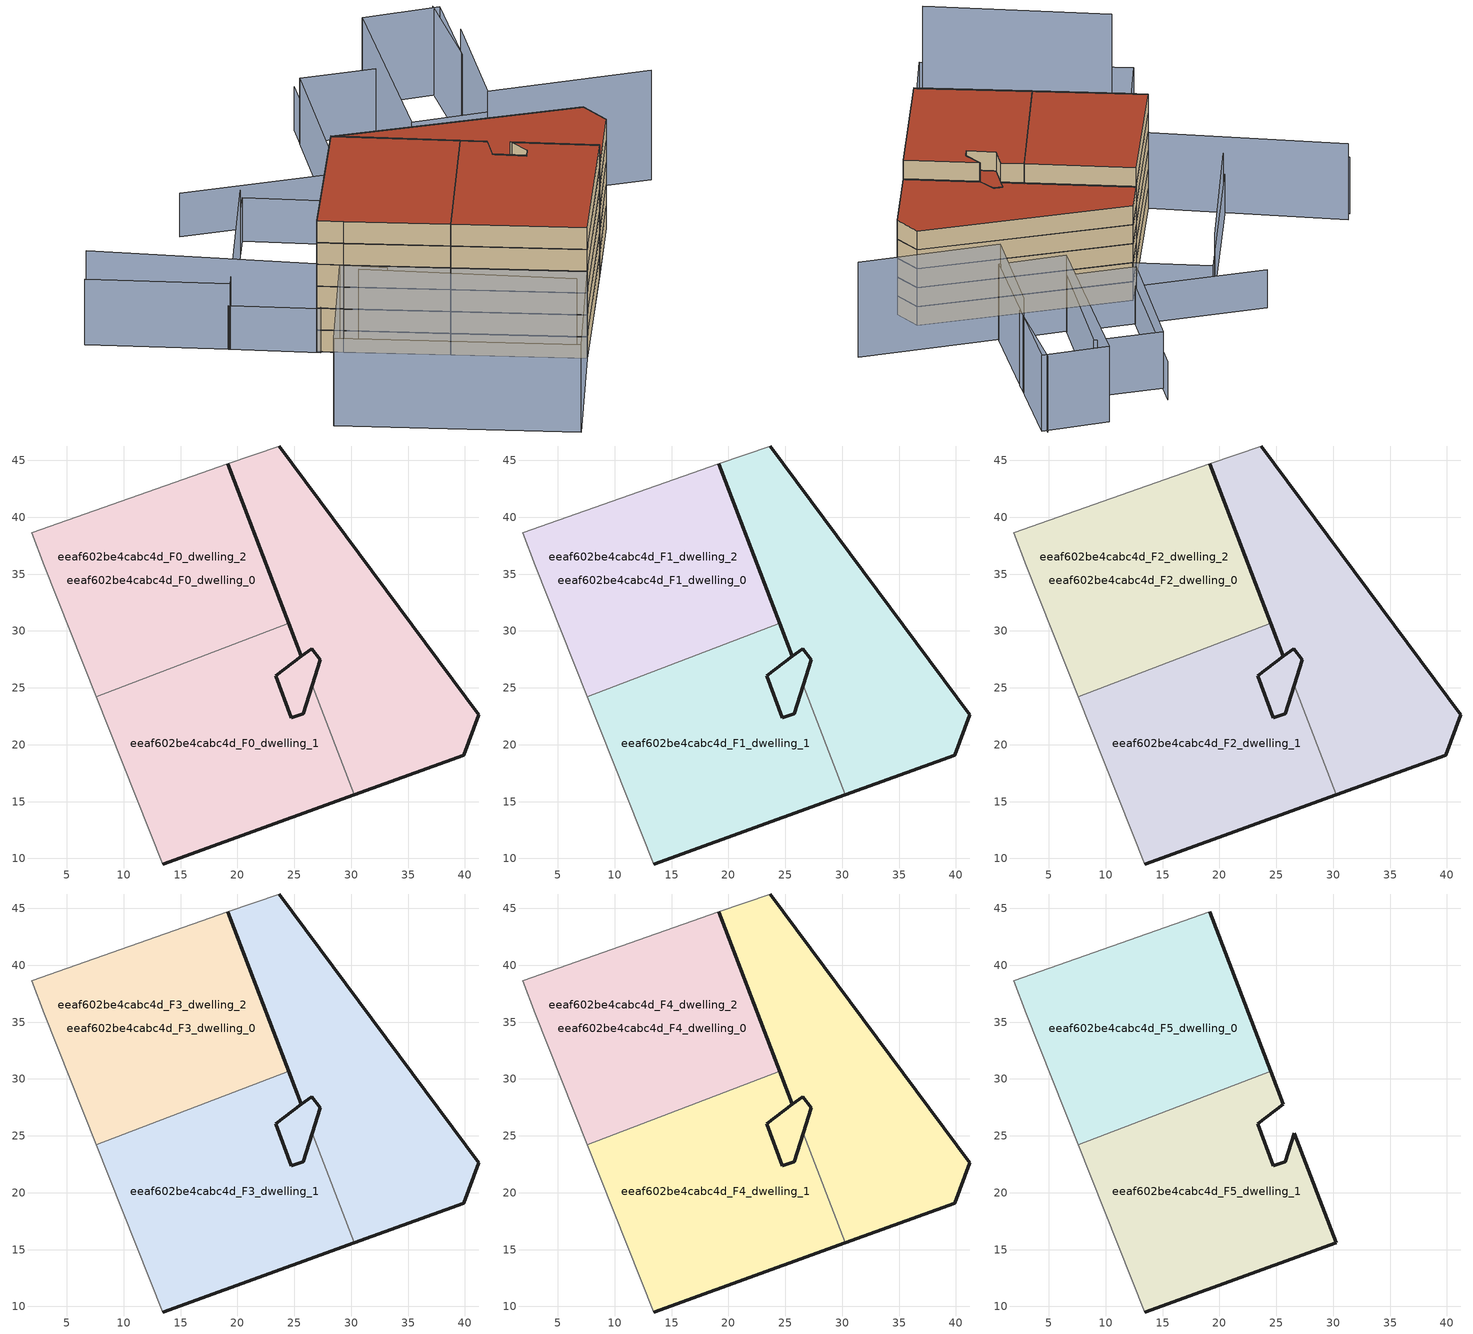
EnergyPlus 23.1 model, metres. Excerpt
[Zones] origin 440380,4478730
eeaf602be4cabc4d_F0_dwelling_0
 floor ground (EU_floor_Construction): 39.88,19.08 41.23,22.64 23.67,46.26 19.17,44.69 24.51,30.69 25.62,27.77 26.54,28.46 27.28,27.45 26.58,25.25 30.26,15.6 z0; 24.51,30.69 19.17,44.69 1.9,38.66 3.01,35.74 7.59,24.24 z0
 wall outside (EU_wall_Construction): 19.17,44.69 24.51,30.69 z0:3
 wall adiabatic (EU_wall_Construction): 7.59,24.24 3.01,35.74 1.9,38.66 19.17,44.69 z0:3
 wall to eeaf602be4cabc4d_F0_dwelling_1 (EU_wall_Construction): 24.51,30.69 7.59,24.24 z0:3
eeaf602be4cabc4d_F0_dwelling_1
 floor ground (EU_floor_Construction): 39.88,19.08 41.23,22.64 23.67,46.26 19.17,44.69 24.51,30.69 25.62,27.77 26.54,28.46 27.28,27.45 26.58,25.25 30.26,15.6 z0; 30.26,15.6 26.58,25.25 25.79,22.74 24.72,22.36 23.37,26.09 25.62,27.77 24.51,30.69 7.59,24.24 13.45,9.51 z0; 25.79,22.74 26.58,25.25 27.28,27.45 26.54,28.46 25.62,27.77 23.37,26.09 24.72,22.36 z0
 wall outside (EU_wall_Construction): 30.27,15.6 13.45,9.51 / 24.51,30.69 25.62,27.77 23.37,26.09 24.72,22.36 25.79,22.74 26.58,25.25 z0:3
 wall adiabatic (EU_wall_Construction): 13.45,9.51 7.59,24.24 z0:3
 wall to eeaf602be4cabc4d_F0_dwelling_2 (EU_wall_Construction): 26.58,25.25 30.26,15.6 z0:3
eeaf602be4cabc4d_F0_dwelling_2
 floor ground (EU_floor_Construction): 39.88,19.08 41.23,22.64 23.67,46.26 19.17,44.69 24.51,30.69 25.62,27.77 26.54,28.46 27.28,27.45 26.58,25.25 30.26,15.6 z0; 24.51,30.69 19.17,44.69 1.9,38.66 3.01,35.74 7.59,24.24 z0; 30.26,15.6 26.58,25.25 25.79,22.74 24.72,22.36 23.37,26.09 25.62,27.77 24.51,30.69 7.59,24.24 13.45,9.51 z0; 25.79,22.74 26.58,25.25 27.28,27.45 26.54,28.46 25.62,27.77 23.37,26.09 24.72,22.36 z0
 wall outside (EU_wall_Construction): 23.67,46.26 41.23,22.64 39.89,19.08 30.27,15.6 / 26.58,25.25 27.28,27.45 26.54,28.46 25.62,27.77 19.17,44.69 z0:3
 wall adiabatic (EU_wall_Construction): 19.17,44.69 23.67,46.26 z0:3
eeaf602be4cabc4d_F1_dwelling_0
 floor outside (EU_floor_Construction): 39.88,19.08 41.23,22.64 23.67,46.26 19.17,44.69 24.51,30.69 25.62,27.77 26.54,28.46 27.28,27.45 26.58,25.25 30.26,15.6 z3; 24.51,30.69 19.17,44.69 1.9,38.66 3.01,35.74 7.59,24.24 z3
 wall outside (EU_wall_Construction): 19.17,44.69 24.51,30.69 z3:6
 wall adiabatic (EU_wall_Construction): 7.59,24.24 3.01,35.74 1.9,38.66 19.17,44.69 z3:6
 wall to eeaf602be4cabc4d_F1_dwelling_1 (EU_wall_Construction): 24.51,30.69 7.59,24.24 z3:6
eeaf602be4cabc4d_F1_dwelling_1
 floor to eeaf602be4cabc4d_F0_dwelling_1 (EU_floor_Construction): 39.88,19.08 41.23,22.64 23.67,46.26 19.17,44.69 24.51,30.69 25.62,27.77 26.54,28.46 27.28,27.45 26.58,25.25 30.26,15.6 z3; 30.26,15.6 26.58,25.25 25.79,22.74 24.72,22.36 23.37,26.09 25.62,27.77 24.51,30.69 7.59,24.24 13.45,9.51 z3; 25.79,22.74 26.58,25.25 27.28,27.45 26.54,28.46 25.62,27.77 23.37,26.09 24.72,22.36 z3
 wall outside (EU_wall_Construction): 30.27,15.6 13.45,9.51 / 24.51,30.69 25.62,27.77 23.37,26.09 24.72,22.36 25.79,22.74 26.58,25.25 z3:6
 wall adiabatic (EU_wall_Construction): 13.45,9.51 7.59,24.24 z3:6
 wall to eeaf602be4cabc4d_F1_dwelling_2 (EU_wall_Construction): 26.58,25.25 30.26,15.6 z3:6
eeaf602be4cabc4d_F1_dwelling_2
 floor outside (EU_floor_Construction): 30.26,15.6 26.58,25.25 25.79,22.74 24.72,22.36 23.37,26.09 25.62,27.77 24.51,30.69 7.59,24.24 13.45,9.51 z3; 25.79,22.74 26.58,25.25 27.28,27.45 26.54,28.46 25.62,27.77 23.37,26.09 24.72,22.36 z3
 floor to eeaf602be4cabc4d_F0_dwelling_2 (EU_floor_Construction): 39.88,19.08 41.23,22.64 23.67,46.26 19.17,44.69 24.51,30.69 25.62,27.77 26.54,28.46 27.28,27.45 26.58,25.25 30.26,15.6 z3; 24.51,30.69 19.17,44.69 1.9,38.66 3.01,35.74 7.59,24.24 z3
 wall outside (EU_wall_Construction): 23.67,46.26 41.23,22.64 39.89,19.08 30.27,15.6 / 26.58,25.25 27.28,27.45 26.54,28.46 25.62,27.77 19.17,44.69 z3:6
 wall adiabatic (EU_wall_Construction): 19.17,44.69 23.67,46.26 z3:6
eeaf602be4cabc4d_F2_dwelling_0
 floor outside (EU_floor_Construction): 39.88,19.08 41.23,22.64 23.67,46.26 19.17,44.69 24.51,30.69 25.62,27.77 26.54,28.46 27.28,27.45 26.58,25.25 30.26,15.6 z6; 24.51,30.69 19.17,44.69 1.9,38.66 3.01,35.74 7.59,24.24 z6
 wall outside (EU_wall_Construction): 19.17,44.69 24.51,30.69 z6:9
 wall adiabatic (EU_wall_Construction): 7.59,24.24 3.01,35.74 1.9,38.66 19.17,44.69 z6:9
 wall to eeaf602be4cabc4d_F2_dwelling_1 (EU_wall_Construction): 24.51,30.69 7.59,24.24 z6:9
eeaf602be4cabc4d_F2_dwelling_1
 floor to eeaf602be4cabc4d_F1_dwelling_1 (EU_floor_Construction): 39.88,19.08 41.23,22.64 23.67,46.26 19.17,44.69 24.51,30.69 25.62,27.77 26.54,28.46 27.28,27.45 26.58,25.25 30.26,15.6 z6; 30.26,15.6 26.58,25.25 25.79,22.74 24.72,22.36 23.37,26.09 25.62,27.77 24.51,30.69 7.59,24.24 13.45,9.51 z6; 25.79,22.74 26.58,25.25 27.28,27.45 26.54,28.46 25.62,27.77 23.37,26.09 24.72,22.36 z6
 wall outside (EU_wall_Construction): 30.27,15.6 13.45,9.51 / 24.51,30.69 25.62,27.77 23.37,26.09 24.72,22.36 25.79,22.74 26.58,25.25 z6:9
 wall adiabatic (EU_wall_Construction): 13.45,9.51 7.59,24.24 z6:9
 wall to eeaf602be4cabc4d_F2_dwelling_2 (EU_wall_Construction): 26.58,25.25 30.26,15.6 z6:9
eeaf602be4cabc4d_F2_dwelling_2
 floor outside (EU_floor_Construction): 30.26,15.6 26.58,25.25 25.79,22.74 24.72,22.36 23.37,26.09 25.62,27.77 24.51,30.69 7.59,24.24 13.45,9.51 z6; 25.79,22.74 26.58,25.25 27.28,27.45 26.54,28.46 25.62,27.77 23.37,26.09 24.72,22.36 z6
 floor to eeaf602be4cabc4d_F1_dwelling_2 (EU_floor_Construction): 39.88,19.08 41.23,22.64 23.67,46.26 19.17,44.69 24.51,30.69 25.62,27.77 26.54,28.46 27.28,27.45 26.58,25.25 30.26,15.6 z6; 24.51,30.69 19.17,44.69 1.9,38.66 3.01,35.74 7.59,24.24 z6
 wall outside (EU_wall_Construction): 23.67,46.26 41.23,22.64 39.89,19.08 30.27,15.6 / 26.58,25.25 27.28,27.45 26.54,28.46 25.62,27.77 19.17,44.69 z6:9
 wall adiabatic (EU_wall_Construction): 19.17,44.69 23.67,46.26 z6:9
eeaf602be4cabc4d_F3_dwelling_0
 floor outside (EU_floor_Construction): 39.88,19.08 41.23,22.64 23.67,46.26 19.17,44.69 24.51,30.69 25.62,27.77 26.54,28.46 27.28,27.45 26.58,25.25 30.26,15.6 z9; 24.51,30.69 19.17,44.69 1.9,38.66 3.01,35.74 7.59,24.24 z9
 wall outside (EU_wall_Construction): 19.17,44.69 24.51,30.69 z9:12
 wall adiabatic (EU_wall_Construction): 7.59,24.24 3.01,35.74 1.9,38.66 19.17,44.69 z9:12
 wall to eeaf602be4cabc4d_F3_dwelling_1 (EU_wall_Construction): 24.51,30.69 7.59,24.24 z9:12
eeaf602be4cabc4d_F3_dwelling_1
 floor to eeaf602be4cabc4d_F2_dwelling_1 (EU_floor_Construction): 39.88,19.08 41.23,22.64 23.67,46.26 19.17,44.69 24.51,30.69 25.62,27.77 26.54,28.46 27.28,27.45 26.58,25.25 30.26,15.6 z9; 30.26,15.6 26.58,25.25 25.79,22.74 24.72,22.36 23.37,26.09 25.62,27.77 24.51,30.69 7.59,24.24 13.45,9.51 z9; 25.79,22.74 26.58,25.25 27.28,27.45 26.54,28.46 25.62,27.77 23.37,26.09 24.72,22.36 z9
 wall outside (EU_wall_Construction): 30.27,15.6 13.45,9.51 / 24.51,30.69 25.62,27.77 23.37,26.09 24.72,22.36 25.79,22.74 26.58,25.25 z9:12
 wall adiabatic (EU_wall_Construction): 13.45,9.51 7.59,24.24 z9:12
 wall to eeaf602be4cabc4d_F3_dwelling_2 (EU_wall_Construction): 26.58,25.25 30.26,15.6 z9:12
eeaf602be4cabc4d_F3_dwelling_2
 floor outside (EU_floor_Construction): 30.26,15.6 26.58,25.25 25.79,22.74 24.72,22.36 23.37,26.09 25.62,27.77 24.51,30.69 7.59,24.24 13.45,9.51 z9; 25.79,22.74 26.58,25.25 27.28,27.45 26.54,28.46 25.62,27.77 23.37,26.09 24.72,22.36 z9
 floor to eeaf602be4cabc4d_F2_dwelling_2 (EU_floor_Construction): 39.88,19.08 41.23,22.64 23.67,46.26 19.17,44.69 24.51,30.69 25.62,27.77 26.54,28.46 27.28,27.45 26.58,25.25 30.26,15.6 z9; 24.51,30.69 19.17,44.69 1.9,38.66 3.01,35.74 7.59,24.24 z9
 wall outside (EU_wall_Construction): 23.67,46.26 41.23,22.64 39.89,19.08 30.27,15.6 / 26.58,25.25 27.28,27.45 26.54,28.46 25.62,27.77 19.17,44.69 z9:12
 wall adiabatic (EU_wall_Construction): 19.17,44.69 23.67,46.26 z9:12
eeaf602be4cabc4d_F4_dwelling_0
 floor outside (EU_floor_Construction): 39.88,19.08 41.23,22.64 23.67,46.26 19.17,44.69 24.51,30.69 25.62,27.77 26.54,28.46 27.28,27.45 26.58,25.25 30.26,15.6 z12; 24.51,30.69 19.17,44.69 1.9,38.66 3.01,35.74 7.59,24.24 z12
 wall outside (EU_wall_Construction): 19.17,44.69 24.51,30.69 z12:15
 wall adiabatic (EU_wall_Construction): 7.59,24.24 3.01,35.74 1.9,38.66 19.17,44.69 z12:15
 wall to eeaf602be4cabc4d_F4_dwelling_1 (EU_wall_Construction): 24.51,30.69 7.59,24.24 z12:15
 roof outside (EU_floor_Construction): 23.67,46.26 41.23,22.64 39.88,19.08 30.26,15.6 26.58,25.25 27.28,27.45 26.54,28.46 25.62,27.77 24.51,30.69 19.17,44.69 z15
eeaf602be4cabc4d_F4_dwelling_1
 floor to eeaf602be4cabc4d_F3_dwelling_1 (EU_floor_Construction): 39.88,19.08 41.23,22.64 23.67,46.26 19.17,44.69 24.51,30.69 25.62,27.77 26.54,28.46 27.28,27.45 26.58,25.25 30.26,15.6 z12; 30.26,15.6 26.58,25.25 25.79,22.74 24.72,22.36 23.37,26.09 25.62,27.77 24.51,30.69 7.59,24.24 13.45,9.51 z12; 25.79,22.74 26.58,25.25 27.28,27.45 26.54,28.46 25.62,27.77 23.37,26.09 24.72,22.36 z12
 wall outside (EU_wall_Construction): 30.27,15.6 13.45,9.51 / 24.51,30.69 25.62,27.77 23.37,26.09 24.72,22.36 25.79,22.74 26.58,25.25 z12:15
 wall adiabatic (EU_wall_Construction): 13.45,9.51 7.59,24.24 z12:15
 wall to eeaf602be4cabc4d_F4_dwelling_2 (EU_wall_Construction): 26.58,25.25 30.26,15.6 z12:15
 roof outside (EU_floor_Construction): 23.67,46.26 41.23,22.64 39.88,19.08 30.26,15.6 26.58,25.25 27.28,27.45 26.54,28.46 25.62,27.77 24.51,30.69 19.17,44.69 z15; 26.54,28.46 27.28,27.45 26.58,25.25 25.79,22.74 24.72,22.36 23.37,26.09 25.62,27.77 z15
eeaf602be4cabc4d_F4_dwelling_2
 floor outside (EU_floor_Construction): 30.26,15.6 26.58,25.25 25.79,22.74 24.72,22.36 23.37,26.09 25.62,27.77 24.51,30.69 7.59,24.24 13.45,9.51 z12; 25.79,22.74 26.58,25.25 27.28,27.45 26.54,28.46 25.62,27.77 23.37,26.09 24.72,22.36 z12
 floor to eeaf602be4cabc4d_F3_dwelling_2 (EU_floor_Construction): 39.88,19.08 41.23,22.64 23.67,46.26 19.17,44.69 24.51,30.69 25.62,27.77 26.54,28.46 27.28,27.45 26.58,25.25 30.26,15.6 z12; 24.51,30.69 19.17,44.69 1.9,38.66 3.01,35.74 7.59,24.24 z12
 wall outside (EU_wall_Construction): 23.67,46.26 41.23,22.64 39.89,19.08 30.27,15.6 / 26.58,25.25 27.28,27.45 26.54,28.46 25.62,27.77 19.17,44.69 z12:15
 wall adiabatic (EU_wall_Construction): 19.17,44.69 23.67,46.26 z12:15
 roof outside (EU_roof_Construction): 19.17,44.69 24.51,30.69 7.59,24.24 3.01,35.74 1.9,38.66 z15; 23.67,46.26 41.23,22.64 39.88,19.08 30.26,15.6 26.58,25.25 27.28,27.45 26.54,28.46 25.62,27.77 24.51,30.69 19.17,44.69 z15; 25.62,27.77 23.37,26.09 24.72,22.36 25.79,22.74 26.58,25.25 30.26,15.6 13.45,9.51 7.59,24.24 24.51,30.69 z15; 26.54,28.46 27.28,27.45 26.58,25.25 25.79,22.74 24.72,22.36 23.37,26.09 25.62,27.77 z15
eeaf602be4cabc4d_F5_dwelling_0
 floor to eeaf602be4cabc4d_F4_dwelling_0 (EU_floor_Construction): 24.51,30.69 19.17,44.69 1.9,38.66 3.01,35.74 7.59,24.24 z15
 wall outside (EU_wall_Construction): 19.17,44.69 24.51,30.69 z15:18
 wall adiabatic (EU_wall_Construction): 7.59,24.24 3.01,35.74 1.9,38.66 19.17,44.69 z15:18
 wall to eeaf602be4cabc4d_F5_dwelling_1 (EU_wall_Construction): 24.51,30.69 7.59,24.24 z15:18
 roof outside (EU_roof_Construction): 19.17,44.69 24.51,30.69 7.59,24.24 3.01,35.74 1.9,38.66 z18
eeaf602be4cabc4d_F5_dwelling_1
 floor to eeaf602be4cabc4d_F4_dwelling_1 (EU_floor_Construction): 30.26,15.6 26.58,25.25 25.79,22.74 24.72,22.36 23.37,26.09 25.62,27.77 24.51,30.69 7.59,24.24 13.45,9.51 z15
 wall outside (EU_wall_Construction): 24.51,30.69 25.62,27.77 23.37,26.09 24.72,22.36 25.79,22.74 26.58,25.25 30.27,15.6 13.45,9.51 z15:18
 wall adiabatic (EU_wall_Construction): 13.45,9.51 7.59,24.24 z15:18
 roof outside (EU_roof_Construction): 25.62,27.77 23.37,26.09 24.72,22.36 25.79,22.74 26.58,25.25 30.27,15.6 13.45,9.51 7.59,24.24 24.51,30.69 z18
shading: -9.86,27.98 -1.26,4.18 z0:21; -6.42,64.19 4.61,30.91 / 49.14,41.19 57.98,49.36 / 2.85,36.15 13.45,9.51 / 13.45,9.51 -1.15,3.7 / -1.15,3.7 -11.75,30.34 / -11.75,30.34 2.85,36.15 / 34.21,41.26 52.32,55.76 / 52.32,55.76 58.12,48.52 / 58.12,48.52 40.01,34.01 / 40.01,34.01 34.21,41.26 z0:12; 51.53,18.66 39.68,34.06 / 39.68,34.06 50.53,42.41 z0:15; 44.12,60.64 28.83,48.96 / 28.83,48.96 17.87,63.31 / -1.81,48.22 19.93,56.31 / 19.93,56.31 23.67,46.26 / 23.67,46.26 1.93,38.18 / 1.93,38.18 -1.81,48.22 z0:6; 17.03,55.23 -1.72,48 / -1.72,48 -7.79,63.75 / 28.73,49.03 41.82,58.91 / 41.82,58.91 47.54,51.33 / 47.54,51.33 34.46,41.45 / 34.46,41.45 28.73,49.03 z0:9
[Building]
EU S2 Campaign: North Axis=0; Terrain=City; Solar Distribution=FullExterior
[Site:Location]
Madrid: Latitude=40.5; Longitude=-3.5; Time Zone=1; Elevation=609
[SizingPeriod:WeatherFileDays]
AnnualSizingPeriod: Begin Month=1; Begin Day of Month=1; End Month=12; End Day of Month=31; Day of Week for Start Day=Monday; Use Weather File Daylight Saving Period=No; Use Weather File Rain and Snow Indicators=No
[MATERIAL]
EU_InternalMass_Material: Roughness=MediumRough; Thickness=0.1; Conductivity=1; Density=1800; Specific Heat=900; Thermal Absorptance=0.9; Solar Absorptance=0.7; Visible Absorptance=0.7
[MATERIAL:NOMASS] Roughness=MediumRough; Thermal Absorptance=0.9; Solar Absorptance=0.7; Visible Absorptance=0.7
Name | Thermal Resistance
EU_wall_NoMass | 0.459673
EU_roof_NoMass | 0.495815
EU_floor_NoMass | 0.788942
[CONSTRUCTION]
EU_wall_Construction: EU_wall_NoMass
EU_roof_Construction: EU_roof_NoMass
EU_floor_Construction: EU_floor_NoMass
EU_InternalMass_Construction: EU_InternalMass_Material
[ZONE] Type=1; Multiplier=1; Ceiling Height=autocalculate; Floor Area=autocalculate; Part of Total Floor Area=Yes
Name | Volume
eeaf602be4cabc4d_F0_dwelling_0; eeaf602be4cabc4d_F1_dwelling_0; eeaf602be4cabc4d_F2_dwelling_0; eeaf602be4cabc4d_F3_dwelling_0; eeaf602be4cabc4d_F4_dwelling_0 | 1665.55
eeaf602be4cabc4d_F5_dwelling_0 | 832.804
eeaf602be4cabc4d_F0_dwelling_1; eeaf602be4cabc4d_F1_dwelling_1; eeaf602be4cabc4d_F2_dwelling_1; eeaf602be4cabc4d_F3_dwelling_1; eeaf602be4cabc4d_F4_dwelling_1 | 1704.32
eeaf602be4cabc4d_F5_dwelling_1 | 832.774
eeaf602be4cabc4d_F0_dwelling_2; eeaf602be4cabc4d_F1_dwelling_2; eeaf602be4cabc4d_F2_dwelling_2; eeaf602be4cabc4d_F3_dwelling_2; eeaf602be4cabc4d_F4_dwelling_2 | 2537.11
[INTERNALMASS] Construction=EU_InternalMass_Construction
Name | Zone or ZoneList | Surface Area
eeaf602be4cabc4d_F0_dwelling_0_EU_InternalMass | eeaf602be4cabc4d_F0_dwelling_0 | 277.6
eeaf602be4cabc4d_F0_dwelling_1_EU_InternalMass | eeaf602be4cabc4d_F0_dwelling_1 | 277.593
eeaf602be4cabc4d_F0_dwelling_2_EU_InternalMass | eeaf602be4cabc4d_F0_dwelling_2 | 277.587
eeaf602be4cabc4d_F1_dwelling_0_EU_InternalMass | eeaf602be4cabc4d_F1_dwelling_0 | 277.6
eeaf602be4cabc4d_F1_dwelling_1_EU_InternalMass | eeaf602be4cabc4d_F1_dwelling_1 | 277.593
eeaf602be4cabc4d_F1_dwelling_2_EU_InternalMass | eeaf602be4cabc4d_F1_dwelling_2 | 277.587
eeaf602be4cabc4d_F2_dwelling_0_EU_InternalMass | eeaf602be4cabc4d_F2_dwelling_0 | 277.6
eeaf602be4cabc4d_F2_dwelling_1_EU_InternalMass | eeaf602be4cabc4d_F2_dwelling_1 | 277.593
eeaf602be4cabc4d_F2_dwelling_2_EU_InternalMass | eeaf602be4cabc4d_F2_dwelling_2 | 277.587
eeaf602be4cabc4d_F3_dwelling_0_EU_InternalMass | eeaf602be4cabc4d_F3_dwelling_0 | 277.6
eeaf602be4cabc4d_F3_dwelling_1_EU_InternalMass | eeaf602be4cabc4d_F3_dwelling_1 | 277.593
eeaf602be4cabc4d_F3_dwelling_2_EU_InternalMass | eeaf602be4cabc4d_F3_dwelling_2 | 277.587
eeaf602be4cabc4d_F4_dwelling_0_EU_InternalMass | eeaf602be4cabc4d_F4_dwelling_0 | 277.6
eeaf602be4cabc4d_F4_dwelling_1_EU_InternalMass | eeaf602be4cabc4d_F4_dwelling_1 | 277.593
eeaf602be4cabc4d_F4_dwelling_2_EU_InternalMass | eeaf602be4cabc4d_F4_dwelling_2 | 277.587
eeaf602be4cabc4d_F5_dwelling_0_EU_InternalMass | eeaf602be4cabc4d_F5_dwelling_0 | 416.385
eeaf602be4cabc4d_F5_dwelling_1_EU_InternalMass | eeaf602be4cabc4d_F5_dwelling_1 | 416.374
[OTHEREQUIPMENT] Fuel Type=Electricity; Design Level Calculation Method=Watts/Area; Power per Zone Floor Area=1; Fraction Latent=0; Fraction Radiant=0; Fraction Lost=0; Carbon Dioxide Generation Rate=0; EndUse Subcategory=EU_Step8_InternalGains
Name | Zone or ZoneList or Space or SpaceList | Schedule
EU_Step8_InternalGain_eeaf602be4cabc4d_F0_dwelling_0_f000 | eeaf602be4cabc4d_F0_dwelling_0 | EU_Step8_GainSchedule_eeaf602be4cabc4d_F0_dwelling_0_f000
EU_Step8_InternalGain_eeaf602be4cabc4d_F0_dwelling_1_f000 | eeaf602be4cabc4d_F0_dwelling_1 | EU_Step8_GainSchedule_eeaf602be4cabc4d_F0_dwelling_1_f000
EU_Step8_InternalGain_eeaf602be4cabc4d_F0_dwelling_2_f000 | eeaf602be4cabc4d_F0_dwelling_2 | EU_Step8_GainSchedule_eeaf602be4cabc4d_F0_dwelling_2_f000
EU_Step8_InternalGain_eeaf602be4cabc4d_F1_dwelling_0_f000 | eeaf602be4cabc4d_F1_dwelling_0 | EU_Step8_GainSchedule_eeaf602be4cabc4d_F1_dwelling_0_f000
EU_Step8_InternalGain_eeaf602be4cabc4d_F1_dwelling_1_f000 | eeaf602be4cabc4d_F1_dwelling_1 | EU_Step8_GainSchedule_eeaf602be4cabc4d_F1_dwelling_1_f000
EU_Step8_InternalGain_eeaf602be4cabc4d_F1_dwelling_2_f000 | eeaf602be4cabc4d_F1_dwelling_2 | EU_Step8_GainSchedule_eeaf602be4cabc4d_F1_dwelling_2_f000
EU_Step8_InternalGain_eeaf602be4cabc4d_F2_dwelling_0_f000 | eeaf602be4cabc4d_F2_dwelling_0 | EU_Step8_GainSchedule_eeaf602be4cabc4d_F2_dwelling_0_f000
EU_Step8_InternalGain_eeaf602be4cabc4d_F2_dwelling_1_f000 | eeaf602be4cabc4d_F2_dwelling_1 | EU_Step8_GainSchedule_eeaf602be4cabc4d_F2_dwelling_1_f000
EU_Step8_InternalGain_eeaf602be4cabc4d_F2_dwelling_2_f000 | eeaf602be4cabc4d_F2_dwelling_2 | EU_Step8_GainSchedule_eeaf602be4cabc4d_F2_dwelling_2_f000
EU_Step8_InternalGain_eeaf602be4cabc4d_F3_dwelling_0_f000 | eeaf602be4cabc4d_F3_dwelling_0 | EU_Step8_GainSchedule_eeaf602be4cabc4d_F3_dwelling_0_f000
EU_Step8_InternalGain_eeaf602be4cabc4d_F3_dwelling_1_f000 | eeaf602be4cabc4d_F3_dwelling_1 | EU_Step8_GainSchedule_eeaf602be4cabc4d_F3_dwelling_1_f000
EU_Step8_InternalGain_eeaf602be4cabc4d_F3_dwelling_2_f000 | eeaf602be4cabc4d_F3_dwelling_2 | EU_Step8_GainSchedule_eeaf602be4cabc4d_F3_dwelling_2_f000
EU_Step8_InternalGain_eeaf602be4cabc4d_F4_dwelling_0_f000 | eeaf602be4cabc4d_F4_dwelling_0 | EU_Step8_GainSchedule_eeaf602be4cabc4d_F4_dwelling_0_f000
EU_Step8_InternalGain_eeaf602be4cabc4d_F4_dwelling_1_f000 | eeaf602be4cabc4d_F4_dwelling_1 | EU_Step8_GainSchedule_eeaf602be4cabc4d_F4_dwelling_1_f000
EU_Step8_InternalGain_eeaf602be4cabc4d_F4_dwelling_2_f000 | eeaf602be4cabc4d_F4_dwelling_2 | EU_Step8_GainSchedule_eeaf602be4cabc4d_F4_dwelling_2_f000
EU_Step8_InternalGain_eeaf602be4cabc4d_F5_dwelling_0_f000 | eeaf602be4cabc4d_F5_dwelling_0 | EU_Step8_GainSchedule_eeaf602be4cabc4d_F5_dwelling_0_f000
EU_Step8_InternalGain_eeaf602be4cabc4d_F5_dwelling_1_f000 | eeaf602be4cabc4d_F5_dwelling_1 | EU_Step8_GainSchedule_eeaf602be4cabc4d_F5_dwelling_1_f000
[ZONEVENTILATION:DESIGNFLOWRATE] Schedule=EU_AlwaysOn; Design Flow Rate Calculation Method=AirChanges/Hour; Air Changes per Hour=0.719161; Ventilation Type=Natural; Fan Pressure Rise=0; Fan Total Efficiency=1; Constant Term Coefficient=1; Temperature Term Coefficient=0; Velocity Term Coefficient=0; Velocity Squared Term Coefficient=0; Minimum Indoor Temperature=-100; Maximum Indoor Temperature=100; Delta Temperature=-100; Minimum Outdoor Temperature=-100; Maximum Outdoor Temperature=100; Maximum Wind Speed=40
Name | Zone or ZoneList or Space or SpaceList
EU_ConstantAir_eeaf602be4cabc4d_F0_dwelling_0 | eeaf602be4cabc4d_F0_dwelling_0
EU_ConstantAir_eeaf602be4cabc4d_F0_dwelling_1 | eeaf602be4cabc4d_F0_dwelling_1
EU_ConstantAir_eeaf602be4cabc4d_F0_dwelling_2 | eeaf602be4cabc4d_F0_dwelling_2
EU_ConstantAir_eeaf602be4cabc4d_F1_dwelling_0 | eeaf602be4cabc4d_F1_dwelling_0
EU_ConstantAir_eeaf602be4cabc4d_F1_dwelling_1 | eeaf602be4cabc4d_F1_dwelling_1
EU_ConstantAir_eeaf602be4cabc4d_F1_dwelling_2 | eeaf602be4cabc4d_F1_dwelling_2
EU_ConstantAir_eeaf602be4cabc4d_F2_dwelling_0 | eeaf602be4cabc4d_F2_dwelling_0
EU_ConstantAir_eeaf602be4cabc4d_F2_dwelling_1 | eeaf602be4cabc4d_F2_dwelling_1
EU_ConstantAir_eeaf602be4cabc4d_F2_dwelling_2 | eeaf602be4cabc4d_F2_dwelling_2
EU_ConstantAir_eeaf602be4cabc4d_F3_dwelling_0 | eeaf602be4cabc4d_F3_dwelling_0
EU_ConstantAir_eeaf602be4cabc4d_F3_dwelling_1 | eeaf602be4cabc4d_F3_dwelling_1
EU_ConstantAir_eeaf602be4cabc4d_F3_dwelling_2 | eeaf602be4cabc4d_F3_dwelling_2
EU_ConstantAir_eeaf602be4cabc4d_F4_dwelling_0 | eeaf602be4cabc4d_F4_dwelling_0
EU_ConstantAir_eeaf602be4cabc4d_F4_dwelling_1 | eeaf602be4cabc4d_F4_dwelling_1
EU_ConstantAir_eeaf602be4cabc4d_F4_dwelling_2 | eeaf602be4cabc4d_F4_dwelling_2
EU_ConstantAir_eeaf602be4cabc4d_F5_dwelling_0 | eeaf602be4cabc4d_F5_dwelling_0
EU_ConstantAir_eeaf602be4cabc4d_F5_dwelling_1 | eeaf602be4cabc4d_F5_dwelling_1
[HVACTEMPLATE:THERMOSTAT] Constant Heating Setpoint=20; Constant Cooling Setpoint=50
EU_HeatOnly_eeaf602be4cabc4d_F0_dwelling_0; EU_HeatOnly_eeaf602be4cabc4d_F0_dwelling_1; EU_HeatOnly_eeaf602be4cabc4d_F0_dwelling_2; EU_HeatOnly_eeaf602be4cabc4d_F1_dwelling_0; EU_HeatOnly_eeaf602be4cabc4d_F1_dwelling_1; EU_HeatOnly_eeaf602be4cabc4d_F1_dwelling_2; EU_HeatOnly_eeaf602be4cabc4d_F2_dwelling_0; EU_HeatOnly_eeaf602be4cabc4d_F2_dwelling_1; EU_HeatOnly_eeaf602be4cabc4d_F2_dwelling_2; EU_HeatOnly_eeaf602be4cabc4d_F3_dwelling_0; EU_HeatOnly_eeaf602be4cabc4d_F3_dwelling_1; EU_HeatOnly_eeaf602be4cabc4d_F3_dwelling_2; EU_HeatOnly_eeaf602be4cabc4d_F4_dwelling_0; EU_HeatOnly_eeaf602be4cabc4d_F4_dwelling_1; EU_HeatOnly_eeaf602be4cabc4d_F4_dwelling_2; EU_HeatOnly_eeaf602be4cabc4d_F5_dwelling_0; EU_HeatOnly_eeaf602be4cabc4d_F5_dwelling_1
[HVACTEMPLATE:ZONE:IDEALLOADSAIRSYSTEM] System Availability Schedule=EU_AlwaysOn; Maximum Heating Supply Air Temperature=50; Minimum Cooling Supply Air Temperature=13; Maximum Heating Supply Air Humidity Ratio=0.0156; Minimum Cooling Supply Air Humidity Ratio=0.0077; Heating Limit=NoLimit; Cooling Limit=NoLimit; Heating Availability Schedule=EU_AlwaysOn; Cooling Availability Schedule=EU_CoolingOff; Dehumidification Control Type=ConstantSensibleHeatRatio; Cooling Sensible Heat Ratio=0.7; Dehumidification Setpoint=60; Humidification Control Type=None; Humidification Setpoint=30; Outdoor Air Method=None; Outdoor Air Flow Rate per Person=0.00944; Outdoor Air Flow Rate per Zone Floor Area=0; Outdoor Air Flow Rate per Zone=0; Demand Controlled Ventilation Type=None; Outdoor Air Economizer Type=NoEconomizer; Heat Recovery Type=None; Sensible Heat Recovery Effectiveness=0.7; Latent Heat Recovery Effectiveness=0.65
Name | Template Thermostat
eeaf602be4cabc4d_F0_dwelling_0 | EU_HeatOnly_eeaf602be4cabc4d_F0_dwelling_0
eeaf602be4cabc4d_F0_dwelling_1 | EU_HeatOnly_eeaf602be4cabc4d_F0_dwelling_1
eeaf602be4cabc4d_F0_dwelling_2 | EU_HeatOnly_eeaf602be4cabc4d_F0_dwelling_2
eeaf602be4cabc4d_F1_dwelling_0 | EU_HeatOnly_eeaf602be4cabc4d_F1_dwelling_0
eeaf602be4cabc4d_F1_dwelling_1 | EU_HeatOnly_eeaf602be4cabc4d_F1_dwelling_1
eeaf602be4cabc4d_F1_dwelling_2 | EU_HeatOnly_eeaf602be4cabc4d_F1_dwelling_2
eeaf602be4cabc4d_F2_dwelling_0 | EU_HeatOnly_eeaf602be4cabc4d_F2_dwelling_0
eeaf602be4cabc4d_F2_dwelling_1 | EU_HeatOnly_eeaf602be4cabc4d_F2_dwelling_1
eeaf602be4cabc4d_F2_dwelling_2 | EU_HeatOnly_eeaf602be4cabc4d_F2_dwelling_2
eeaf602be4cabc4d_F3_dwelling_0 | EU_HeatOnly_eeaf602be4cabc4d_F3_dwelling_0
eeaf602be4cabc4d_F3_dwelling_1 | EU_HeatOnly_eeaf602be4cabc4d_F3_dwelling_1
eeaf602be4cabc4d_F3_dwelling_2 | EU_HeatOnly_eeaf602be4cabc4d_F3_dwelling_2
eeaf602be4cabc4d_F4_dwelling_0 | EU_HeatOnly_eeaf602be4cabc4d_F4_dwelling_0
eeaf602be4cabc4d_F4_dwelling_1 | EU_HeatOnly_eeaf602be4cabc4d_F4_dwelling_1
eeaf602be4cabc4d_F4_dwelling_2 | EU_HeatOnly_eeaf602be4cabc4d_F4_dwelling_2
eeaf602be4cabc4d_F5_dwelling_0 | EU_HeatOnly_eeaf602be4cabc4d_F5_dwelling_0
eeaf602be4cabc4d_F5_dwelling_1 | EU_HeatOnly_eeaf602be4cabc4d_F5_dwelling_1
[SIZING:ZONE] Zone Cooling Design Supply Air Temperature Input Method=SupplyAirTemperature; Zone Cooling Design Supply Air Temperature=13; Zone Heating Design Supply Air Temperature Input Method=SupplyAirTemperature; Zone Heating Design Supply Air Temperature=50; Zone Cooling Design Supply Air Humidity Ratio=0.008; Zone Heating Design Supply Air Humidity Ratio=0.008; Cooling Design Air Flow Method=DesignDay; Cooling Design Air Flow Rate=0; Cooling Minimum Air Flow per Zone Floor Area=0.000762; Cooling Minimum Air Flow=0; Cooling Minimum Air Flow Fraction=0.2; Heating Design Air Flow Method=DesignDay; Heating Design Air Flow Rate=0; Heating Maximum Air Flow per Zone Floor Area=0.002032; Heating Maximum Air Flow=0.141576; Heating Maximum Air Flow Fraction=0.3; Account for Dedicated Outdoor Air System=No; Dedicated Outdoor Air System Control Strategy=NeutralSupplyAir; Dedicated Outdoor Air Low Setpoint Temperature for Design=autosize; Dedicated Outdoor Air High Setpoint Temperature for Design=autosize; Zone Load Sizing Method=Sensible Load Only No Latent Load; Zone Latent Cooling Design Supply Air Humidity Ratio Input Method=HumidityRatioDifference; Zone Cooling Design Supply Air Humidity Ratio Difference=0.005; Zone Latent Heating Design Supply Air Humidity Ratio Input Method=HumidityRatioDifference; Zone Humidification Design Supply Air Humidity Ratio Difference=0.005
eeaf602be4cabc4d_F0_dwelling_0; eeaf602be4cabc4d_F0_dwelling_1; eeaf602be4cabc4d_F0_dwelling_2; eeaf602be4cabc4d_F1_dwelling_0; eeaf602be4cabc4d_F1_dwelling_1; eeaf602be4cabc4d_F1_dwelling_2; eeaf602be4cabc4d_F2_dwelling_0; eeaf602be4cabc4d_F2_dwelling_1; eeaf602be4cabc4d_F2_dwelling_2; eeaf602be4cabc4d_F3_dwelling_0; eeaf602be4cabc4d_F3_dwelling_1; eeaf602be4cabc4d_F3_dwelling_2; eeaf602be4cabc4d_F4_dwelling_0; eeaf602be4cabc4d_F4_dwelling_1; eeaf602be4cabc4d_F4_dwelling_2; eeaf602be4cabc4d_F5_dwelling_0; eeaf602be4cabc4d_F5_dwelling_1
[SCHEDULE:CONSTANT]
Name | Hourly Value
EU_AlwaysOn | 1
EU_CoolingOff | 0
[SCHEDULE:FILE] Column Number=1; Rows to Skip at Top=0; Number of Hours of Data=8760; Column Separator=Comma; Interpolate to Timestep=No; Minutes per Item=60; Adjust Schedule for Daylight Savings=Yes
Name | File
EU_Step8_GainSchedule_eeaf602be4cabc4d_F0_dwelling_0_f000 | ../../schedules/eeaf602be4cabc4d/eeaf602be4cabc4d_F0_dwelling_0_f000_gain.csv
EU_Step8_GainSchedule_eeaf602be4cabc4d_F0_dwelling_1_f000 | ../../schedules/eeaf602be4cabc4d/eeaf602be4cabc4d_F0_dwelling_1_f000_gain.csv
EU_Step8_GainSchedule_eeaf602be4cabc4d_F0_dwelling_2_f000 | ../../schedules/eeaf602be4cabc4d/eeaf602be4cabc4d_F0_dwelling_2_f000_gain.csv
EU_Step8_GainSchedule_eeaf602be4cabc4d_F1_dwelling_0_f000 | ../../schedules/eeaf602be4cabc4d/eeaf602be4cabc4d_F1_dwelling_0_f000_gain.csv
EU_Step8_GainSchedule_eeaf602be4cabc4d_F1_dwelling_1_f000 | ../../schedules/eeaf602be4cabc4d/eeaf602be4cabc4d_F1_dwelling_1_f000_gain.csv
EU_Step8_GainSchedule_eeaf602be4cabc4d_F1_dwelling_2_f000 | ../../schedules/eeaf602be4cabc4d/eeaf602be4cabc4d_F1_dwelling_2_f000_gain.csv
EU_Step8_GainSchedule_eeaf602be4cabc4d_F2_dwelling_0_f000 | ../../schedules/eeaf602be4cabc4d/eeaf602be4cabc4d_F2_dwelling_0_f000_gain.csv
EU_Step8_GainSchedule_eeaf602be4cabc4d_F2_dwelling_1_f000 | ../../schedules/eeaf602be4cabc4d/eeaf602be4cabc4d_F2_dwelling_1_f000_gain.csv
EU_Step8_GainSchedule_eeaf602be4cabc4d_F2_dwelling_2_f000 | ../../schedules/eeaf602be4cabc4d/eeaf602be4cabc4d_F2_dwelling_2_f000_gain.csv
EU_Step8_GainSchedule_eeaf602be4cabc4d_F3_dwelling_0_f000 | ../../schedules/eeaf602be4cabc4d/eeaf602be4cabc4d_F3_dwelling_0_f000_gain.csv
EU_Step8_GainSchedule_eeaf602be4cabc4d_F3_dwelling_1_f000 | ../../schedules/eeaf602be4cabc4d/eeaf602be4cabc4d_F3_dwelling_1_f000_gain.csv
EU_Step8_GainSchedule_eeaf602be4cabc4d_F3_dwelling_2_f000 | ../../schedules/eeaf602be4cabc4d/eeaf602be4cabc4d_F3_dwelling_2_f000_gain.csv
EU_Step8_GainSchedule_eeaf602be4cabc4d_F4_dwelling_0_f000 | ../../schedules/eeaf602be4cabc4d/eeaf602be4cabc4d_F4_dwelling_0_f000_gain.csv
EU_Step8_GainSchedule_eeaf602be4cabc4d_F4_dwelling_1_f000 | ../../schedules/eeaf602be4cabc4d/eeaf602be4cabc4d_F4_dwelling_1_f000_gain.csv
EU_Step8_GainSchedule_eeaf602be4cabc4d_F4_dwelling_2_f000 | ../../schedules/eeaf602be4cabc4d/eeaf602be4cabc4d_F4_dwelling_2_f000_gain.csv
EU_Step8_GainSchedule_eeaf602be4cabc4d_F5_dwelling_0_f000 | ../../schedules/eeaf602be4cabc4d/eeaf602be4cabc4d_F5_dwelling_0_f000_gain.csv
EU_Step8_GainSchedule_eeaf602be4cabc4d_F5_dwelling_1_f000 | ../../schedules/eeaf602be4cabc4d/eeaf602be4cabc4d_F5_dwelling_1_f000_gain.csv
